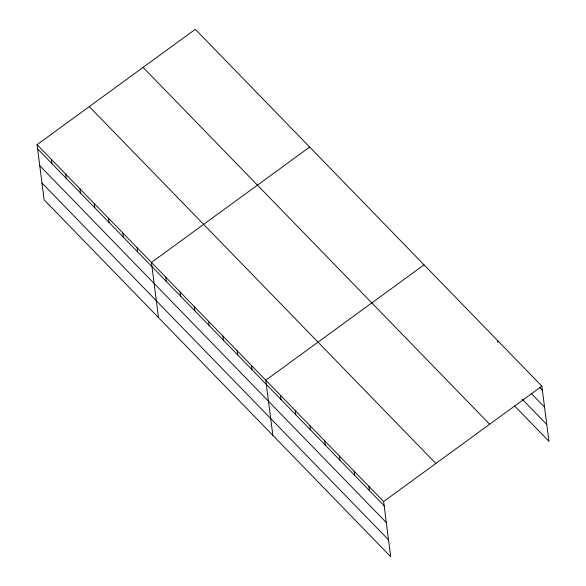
<?xml version="1.0" encoding="UTF-8"?>
<svg xmlns="http://www.w3.org/2000/svg" width="586" height="586" viewBox="0 0 586 586"><rect width="100%" height="100%" fill="white"/><g stroke="black" fill="none" stroke-linecap="round" stroke-linejoin="round"><path stroke-width="0.88" d="M37.065 144.691L383.625 501.557L390.686 556.7L44.126 199.833L37.065 144.691L195.314 29.3L541.874 386.167L548.936 441.309L514.574 405.922M309.679 147.064L151.43 262.455L158.491 317.597M424.044 264.835L265.795 380.219L272.856 435.369M383.625 501.557L541.874 386.167M539.34 387.192L542.409 390.349M531.062 393.265L544.562 407.167M522.236 399.22L546.782 424.491M143.087 67.375L489.654 424.249M89.284 106.608L435.845 463.475M37.599 148.873L384.16 505.74M39.753 165.691L386.313 522.558M41.972 183.015L388.533 539.882M497.69 340.664L497.902 342.341M368.894 486.387L369.436 490.577M354.171 471.225L354.706 475.407M339.44 456.055L339.975 460.244M324.71 440.892L325.245 445.074M309.979 425.722L310.514 429.904M295.249 410.559L295.791 414.742M280.526 395.389L281.06 399.571M251.497 365.503L252.031 369.685M237.205 350.78L237.74 354.962M222.907 336.056L223.442 340.246M208.609 321.34L209.143 325.523M194.318 306.617L194.852 310.8M180.019 291.894L180.554 296.084M165.721 277.178L166.263 281.361M137.131 247.732L137.666 251.921M122.833 233.016L123.375 237.198M108.542 218.292L109.077 222.475M94.243 203.569L94.778 207.759M79.952 188.853L80.487 193.036M65.654 174.13L66.189 178.312M51.356 159.407L51.89 163.597"/></g></svg>
